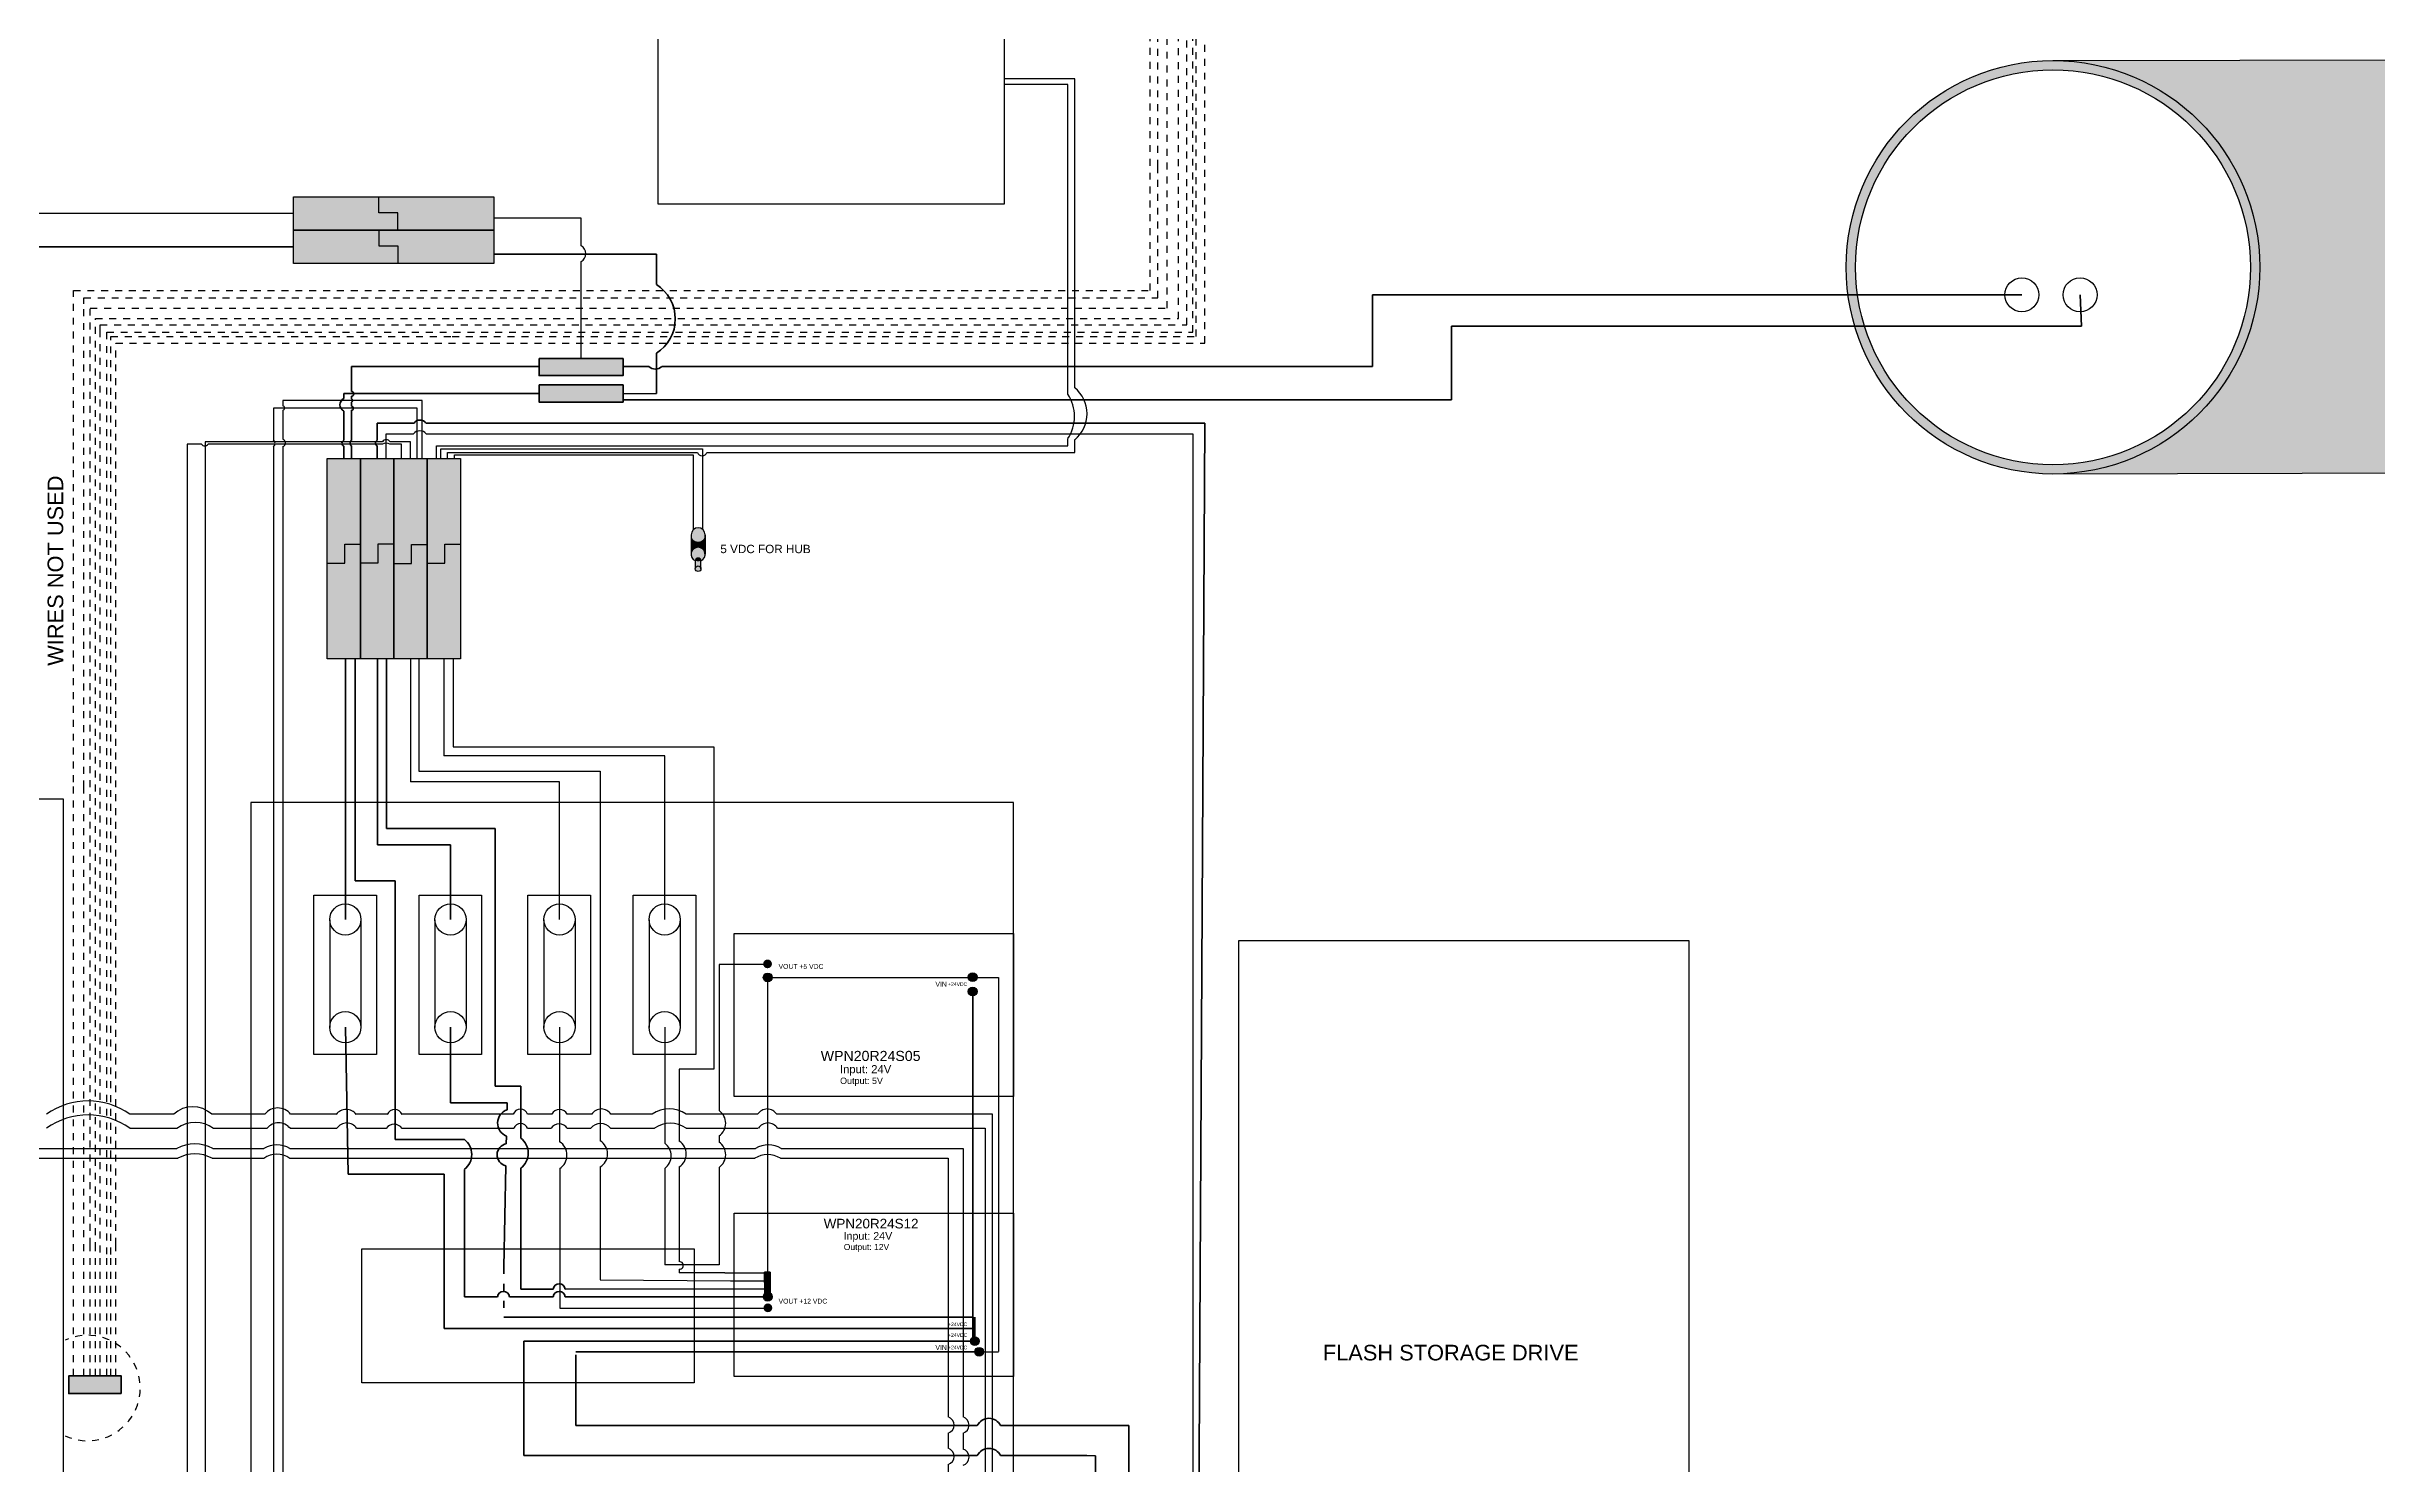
# Model space of a CAD drawing. Header units: inches. Extents: x -5 to 130, y -68 to 69.
# Drawn here: x 29.28 to 62.89, y 10.57 to 31.02 of the extents above; entities that cross this region are included whole.
import ezdxf

# ---------------------------------------------------------------- set-up
doc = ezdxf.new("R2010")
doc.units = ezdxf.units.IN
doc.header["$LTSCALE"] = 0.002
doc.header["$MEASUREMENT"] = 0
doc.linetypes.add('ACAD_ISO02W100', pattern=[15, 12, -3])
doc.linetypes.add('ACAD_ISO03W100', pattern=[30, 12, -18])
for name, color, linetype in [('12VDC', 2, 'Continuous'), ('12VDC red', 1, 'Continuous'), ('5V for hub', 250, 'Continuous'), ('5VDC', 1, 'Continuous'), ('Black GND', 250, 'Continuous'), ('Connectors', 250, 'Continuous'), ('goes out of box', 4, 'Continuous'), ('Parallax', 83, 'Continuous'), ('power conv', 8, 'Continuous'), ('power protection board', 7, 'Continuous'), ('Texts', 6, 'Continuous')]:
    doc.layers.add(name, color=color, linetype=linetype)
for name, color, linetype, lineweight in [('12VDC Blue', 5, 'Continuous', 30), ('24VDC', 1, 'Continuous', 60), ('Flash Drive', 1, 'Continuous', 30), ('Hole', 250, 'ACAD_ISO02W100', 90), ('Motherboard', 92, 'Continuous', 30), ('tape', 8, 'Continuous', 90), ('White Wires Hole', 251, 'ACAD_ISO02W100', 25)]:
    doc.layers.add(name, color=color, linetype=linetype, lineweight=lineweight)
doc.styles.get("Standard").update_dxf_attribs({"font": 'arial.ttf'})

msp = doc.modelspace()

# ---------------------------------------------------------------- hatches: boundary and pattern name
at = {"layer": '24VDC', "true_color": 0x636466}
h = msp.add_hatch(color=251, dxfattribs=at)
h.dxf.hatch_style = 1
h.paths.add_polyline_path([(37.59, 26.522), (36.379, 26.522), (36.379, 26.409), (37.59, 26.409)])
h.paths.add_polyline_path([(37.59, 26.409), (36.379, 26.409), (36.379, 26.276), (37.59, 26.276)])
h.paths.add_polyline_path([(37.59, 26.019), (36.379, 26.019), (36.379, 25.895), (37.59, 25.895)])
h.paths.add_polyline_path([(37.59, 26.142), (36.379, 26.142), (36.379, 26.019), (37.59, 26.019)])
at = {"layer": '24VDC', "true_color": 0x939598, "transparency": 33554687}
h = msp.add_hatch(color=252, dxfattribs=at)
h.dxf.hatch_style = 1
h.paths.add_polyline_path([(42.663, 12.696), (42.631, 12.696), (42.631, 12.532), (42.663, 12.532)])
h.paths.add_polyline_path([(42.663, 12.532), (42.631, 12.532), (42.631, 12.348), (42.663, 12.348)])
at = {"layer": '5V for hub', "true_color": 0x939598}
h = msp.add_hatch(color=252, dxfattribs=at)
h.dxf.hatch_style = 1
h.paths.add_polyline_path([(38.571, 23.98, 1), (38.773, 23.98, 1)])
h.paths.add_polyline_path([(38.571, 23.699, 0.298414), (38.632, 23.606, -0.94395), (38.713, 23.606, 0.298414), (38.773, 23.699, 1)])
h.paths.add_polyline_path([(38.713, 23.491, 1), (38.631, 23.491, 1)])
h.paths.add_polyline_path([(38.713, 23.606, 0.94395), (38.632, 23.606, 0.208334)], flags=17)
h.paths.add_polyline_path([(38.713, 23.603, 1), (38.631, 23.603), (38.631, 23.491, -1), (38.713, 23.491)])
h = msp.add_hatch(color=252, dxfattribs=at)
h.dxf.hatch_style = 1
h.paths.add_polyline_path([(38.773, 23.98, -1), (38.571, 23.98), (38.571, 23.702), (38.571, 23.702, -0.982512), (38.773, 23.699), (38.773, 23.699)])
h = msp.add_hatch(color=252, dxfattribs=at)
h.dxf.hatch_style = 1
h.paths.add_polyline_path([(38.632, 23.606, 0.208334), (38.713, 23.606, 0.94395)])
at = {"layer": '5VDC'}
h = msp.add_hatch(color=1, dxfattribs=at)
h.dxf.hatch_style = 1
h.paths.add_polyline_path([(34.285, 25.079), (33.804, 25.079), (33.804, 23.574), (34.056, 23.574), (34.056, 23.849), (34.285, 23.849)])
h.paths.add_polyline_path([(34.285, 23.849), (34.056, 23.849), (34.056, 23.574), (33.804, 23.574), (33.804, 22.192), (34.285, 22.192)])
h.paths.add_polyline_path([(33.804, 23.846), (33.575, 23.846), (33.575, 23.57), (33.323, 23.57), (33.323, 22.192), (33.804, 22.192)])
h.paths.add_polyline_path([(33.804, 25.079), (33.323, 25.079), (33.323, 23.57), (33.575, 23.57), (33.575, 23.846), (33.804, 23.846)])
h = msp.add_hatch(color=5, dxfattribs=at)
h.dxf.hatch_style = 1
h.paths.add_polyline_path([(34.766, 25.079), (34.285, 25.079), (34.285, 23.564), (34.537, 23.564), (34.537, 23.84), (34.766, 23.84)])
h.paths.add_polyline_path([(34.766, 23.84), (34.537, 23.84), (34.537, 23.564), (34.285, 23.564), (34.285, 22.192), (34.766, 22.192)])
h = msp.add_hatch(color=2, dxfattribs=at)
h.dxf.hatch_style = 1
h.paths.add_polyline_path([(35.246, 25.079), (34.766, 25.079), (34.766, 23.569), (35.017, 23.569), (35.017, 23.845), (35.246, 23.845)])
h.paths.add_polyline_path([(35.246, 23.845), (35.017, 23.845), (35.017, 23.569), (34.766, 23.569), (34.766, 22.192), (35.246, 22.192)])
at = {"layer": 'Black GND', "transparency": 33554687}
h = msp.add_hatch(color=4, dxfattribs=at)
h.dxf.hatch_style = 1
h.paths.add_polyline_path([(63.893, 30.831), (58.198, 30.82, -0.415378), (61.192, 27.838, -0.41305), (58.222, 24.856), (63.893, 24.868)])
h.paths.add_polyline_path([(69.906, 30.843), (63.893, 30.831), (63.893, 24.868), (69.93, 24.88, -0.415378), (66.936, 27.861, -0.41305)])
at = {"layer": 'Black GND'}
h = msp.add_hatch(color=1, dxfattribs=at)
h.dxf.hatch_style = 1
h.paths.add_polyline_path([(34.345, 27.891), (34.345, 28.142), (34.07, 28.142), (34.07, 28.372), (32.836, 28.372), (32.836, 27.891)])
at = {"layer": 'Black GND', "transparency": 33554687}
h = msp.add_hatch(color=1, dxfattribs=at)
h.dxf.hatch_style = 1
h.paths.add_polyline_path([(39.61, 17.791, 0.414214), (39.673, 17.728), (39.673, 17.791), (39.736, 17.791, 1)])
h.paths.add_polyline_path([(39.736, 17.791), (39.673, 17.791), (39.673, 17.728, 0.414214)], flags=17)
at = {"layer": 'Black GND', "true_color": 0x000000, "transparency": 33554687}
h = msp.add_hatch(color=18, dxfattribs=at)
h.dxf.hatch_style = 1
h.paths.add_polyline_path([(39.612, 17.596, 0.414214), (39.675, 17.534), (39.675, 17.596), (39.738, 17.596, 1)])
h.paths.add_polyline_path([(39.738, 17.596), (39.675, 17.596), (39.675, 17.534, 0.414214)], flags=17)
h = msp.add_hatch(color=18, dxfattribs=at)
h.dxf.hatch_style = 1
h.paths.add_polyline_path([(42.568, 17.6, 0.414214), (42.631, 17.537), (42.631, 17.6), (42.693, 17.6, 1)])
h.paths.add_polyline_path([(42.693, 17.6), (42.631, 17.6), (42.631, 17.537, 0.414214)], flags=17)
at = {"layer": 'Black GND', "transparency": 33554687}
h = msp.add_hatch(color=1, dxfattribs=at)
h.dxf.hatch_style = 1
h.paths.add_polyline_path([(42.568, 17.392, 0.414214), (42.631, 17.329), (42.631, 17.392), (42.694, 17.392, 1)])
h.paths.add_polyline_path([(42.694, 17.392), (42.631, 17.392), (42.631, 17.329, 0.414214)], flags=17)
at = {"layer": 'Black GND', "true_color": 0x000000, "transparency": 33554687}
h = msp.add_hatch(color=18, dxfattribs=at)
h.dxf.hatch_style = 1
h.paths.add_polyline_path([(39.612, 12.99, 0.414214), (39.675, 12.927), (39.675, 12.99), (39.738, 12.99, 1)])
h.paths.add_polyline_path([(39.738, 12.99), (39.675, 12.99), (39.675, 12.927, 0.414214)], flags=17)
at = {"layer": 'Black GND', "transparency": 33554687}
h = msp.add_hatch(color=1, dxfattribs=at)
h.dxf.hatch_style = 1
h.paths.add_polyline_path([(39.615, 12.83, 0.414214), (39.678, 12.767), (39.678, 12.83), (39.741, 12.83, 1)])
h.paths.add_polyline_path([(39.741, 12.83), (39.678, 12.83), (39.678, 12.767, 0.414214)], flags=17)
h = msp.add_hatch(color=1, dxfattribs=at)
h.dxf.hatch_style = 1
h.paths.add_polyline_path([(42.601, 12.348, 0.414214), (42.663, 12.286), (42.663, 12.348), (42.726, 12.348, 1)])
h.paths.add_polyline_path([(42.726, 12.348), (42.663, 12.348), (42.663, 12.286, 0.414214)], flags=17)
at = {"layer": 'Black GND', "true_color": 0x000000, "transparency": 33554687}
h = msp.add_hatch(color=18, dxfattribs=at)
h.dxf.hatch_style = 1
h.paths.add_polyline_path([(42.66, 12.197, 0.414214), (42.723, 12.134), (42.723, 12.197), (42.786, 12.197, 1)])
h.paths.add_polyline_path([(42.786, 12.197), (42.723, 12.197), (42.723, 12.134, 0.414214)], flags=17)
at = {"layer": 'goes out of box'}
h = msp.add_hatch(color=256, dxfattribs=at)
h.dxf.hatch_style = 1
h.paths.add_polyline_path([(55.228, 27.838, 1), (61.192, 27.838, 1)])
h.paths.add_polyline_path([(61.058, 27.838, -1), (55.362, 27.838, -1)], flags=16)
at = {"layer": 'goes out of box', "true_color": 0x000000}
h = msp.add_hatch(color=18, dxfattribs=at)
h.dxf.hatch_style = 1
h.paths.add_polyline_path([(32.836, 28.852), (32.836, 28.372), (34.342, 28.372), (34.342, 28.623), (34.067, 28.623), (34.067, 28.852)])
h.paths.add_polyline_path([(34.067, 28.852), (34.067, 28.623), (34.342, 28.623), (34.342, 28.372), (35.724, 28.372), (35.724, 28.852)])
at = {"layer": 'goes out of box'}
h = msp.add_hatch(color=1, dxfattribs=at)
h.dxf.hatch_style = 1
h.paths.add_polyline_path([(34.345, 27.891), (34.345, 28.142), (34.07, 28.142), (34.07, 28.372), (32.836, 28.372), (32.836, 27.891)], flags=17)
h.paths.add_polyline_path([(32.836, 28.372), (32.836, 27.891), (35.724, 27.891), (35.724, 28.372)])
at = {"layer": 'tape', "transparency": 33554687}
h = msp.add_hatch(color=8, dxfattribs=at)
h.dxf.hatch_style = 1
h.paths.add_polyline_path([(39.675, 13.346), (39.63, 13.346), (39.631, 13.279), (39.675, 13.279)])
h.paths.add_polyline_path([(39.709, 13.346), (39.675, 13.346), (39.675, 13.053, -0.143295), (39.709, 13.043)])
h.paths.add_polyline_path([(39.675, 13.279), (39.631, 13.279), (39.633, 13.119), (39.675, 13.119)])
h.paths.add_polyline_path([(39.675, 13.119), (39.633, 13.119), (39.634, 13.037, -0.181979), (39.675, 13.053)])
at = {"layer": 'tape', "true_color": 0x636466, "transparency": 33554687}
h = msp.add_hatch(color=251, dxfattribs=at)
h.dxf.hatch_style = 1
h.paths.add_polyline_path([(30.352, 11.848), (29.595, 11.848), (29.595, 11.592), (30.352, 11.592)])

# ---------------------------------------------------------------- linework, layer by layer
msp.add_line((33.359, 18.427), (33.359, 16.871))
msp.add_lwpolyline([(33.821, 13.683), (38.615, 13.683), (38.615, 11.746), (33.821, 11.746)], close=True)
at = {"layer": '12VDC'}
for p, q in [((31.109, 15.621), (30.476, 15.621)), ((32.424, 15.621), (31.657, 15.621)), ((33.451, 15.621), (32.796, 15.621)), ((34.188, 15.621), (33.742, 15.621)), ((36.007, 15.621), (34.405, 15.621)), ((36.563, 15.621), (36.212, 15.621)), ((37.137, 15.621), (36.784, 15.621)), ((38.01, 15.621), (37.414, 15.621)), ((39.529, 15.621), (38.498, 15.621)), ((42.918, 15.621), (39.806, 15.621)), ((42.918, 5.435), (42.918, 15.621)), ((30.476, 15.419), (31.157, 15.419)), ((31.684, 15.419), (32.457, 15.419)), ((32.787, 15.419), (33.462, 15.419)), ((33.747, 15.419), (34.172, 15.419)), ((34.405, 15.419), (36.015, 15.419)), ((36.212, 15.419), (36.552, 15.419)), ((36.784, 15.419), (37.127, 15.419)), ((37.406, 15.419), (38.042, 15.419)), ((38.5, 15.419), (39.54, 15.419)), ((39.817, 15.419), (42.811, 15.419)), ((42.811, 15.419), (42.811, 5.076))]:
    msp.add_line(p, q, dxfattribs=at)
at = {"layer": '12VDC', "color": 1}
for p, q in [((36.678, 13.418), (36.678, 12.823)), ((36.678, 12.823), (39.694, 12.823))]:
    msp.add_line(p, q, dxfattribs=at)
at = {"layer": '12VDC'}
for centre, radius, start, end in [((29.876, 14.791), 1.024, 54.145, 125.855), ((29.876, 14.589), 1.024, 54.145, 125.855), ((31.383, 15.331), 0.399, 46.6149, 133.3851), ((31.42, 15.063), 0.442, 53.4434, 126.5566), ((32.61, 15.477), 0.235, 37.7308, 142.2692), ((32.622, 15.286), 0.212, 38.8481, 141.1519), ((33.597, 15.504), 0.186, 38.6855, 141.3145), ((33.605, 15.325), 0.171, 33.3424, 146.6576), ((34.288, 15.333), 0.144, 36.4185, 143.5815), ((34.296, 15.567), 0.121, 26.293, 153.707), ((36.109, 15.59), 0.107, 16.6455, 163.3545), ((36.113, 15.381), 0.106, 21.2053, 158.7947), ((36.668, 15.348), 0.136, 31.3283, 148.6717), ((36.673, 15.57), 0.122, 24.5259, 155.4741), ((37.267, 15.309), 0.178, 38.1799, 141.8201), ((37.276, 15.536), 0.162, 31.5795, 148.4205), ((38.254, 15.279), 0.42, 54.5369, 125.4631), ((38.271, 15.107), 0.387, 53.6551, 126.3449), ((39.668, 15.536), 0.162, 31.5795, 148.4205), ((39.679, 15.334), 0.162, 31.5795, 148.4205)]:
    msp.add_arc(centre, radius, start, end, dxfattribs=at)
at = {"layer": '12VDC Blue'}
for p, q in [((31.303, 25.285), (31.303, 0.029)), ((31.51, 25.285), (31.303, 25.285)), ((33.422, 25.322), (31.561, 25.322)), ((31.561, 25.322), (31.561, 0.177)), ((32.926, 25.285), (31.604, 25.285)), ((34.119, 25.285), (32.926, 25.285)), ((34.122, 25.322), (33.422, 25.322)), ((34.394, 25.285), (34.226, 25.285)), ((34.525, 25.322), (34.229, 25.322)), ((34.394, 25.079), (34.394, 25.285)), ((34.525, 25.079), (34.525, 25.322))]:
    msp.add_line(p, q, dxfattribs=at)
for centre, radius, start, end in [((31.557, 25.32), 0.0587, 216.3851, 323.6149), ((34.172, 25.213), 0.0901, 53.3106, 126.6894), ((34.175, 25.285), 0.0651, 34.2464, 145.7536)]:
    msp.add_arc(centre, radius, start, end, dxfattribs=at)
at = {"layer": '12VDC red'}
for p, q in [((36.673, 16.878), (36.675, 15.226)), ((36.676, 14.839), (36.678, 13.418))]:
    msp.add_line(p, q, dxfattribs=at)
at = {"layer": '24VDC', "color": 0, "lineweight": 35}
for p, q in [((32.836, 28.131), (28.493, 28.131)), ((38.07, 28.029), (35.724, 28.029)), ((38.07, 27.59), (38.07, 28.029)), ((38.07, 26.019), (38.07, 26.598))]:
    msp.add_line(p, q, dxfattribs=at)
at = {"layer": '24VDC'}
for p, q in [((58.623, 26.988), (58.6, 27.441)), ((49.534, 25.928), (49.534, 26.988)), ((49.534, 26.988), (58.623, 26.988)), ((33.563, 26.019), (36.379, 26.019)), ((33.563, 25.945), (33.563, 26.019)), ((43.524, 25.928), (37.59, 25.928)), ((43.524, 25.928), (49.534, 25.928)), ((33.563, 25.344), (33.563, 25.764)), ((34.044, 25.59), (34.575, 25.59)), ((34.044, 25.344), (34.044, 25.59)), ((34.748, 25.59), (44.943, 25.59)), ((44.943, 25.59), (45.981, 25.59)), ((45.981, 25.59), (45.866, 4.784)), ((33.563, 25.079), (33.563, 25.256)), ((34.044, 25.079), (34.044, 25.263)), ((33.585, 19.547), (33.585, 22.192)), ((34.048, 22.192), (34.048, 19.508)), ((33.585, 18.431), (33.585, 19.547)), ((34.146, 19.507), (34.048, 19.508)), ((35.102, 19.507), (34.146, 19.507)), ((35.102, 18.431), (35.102, 19.507)), ((35.102, 16.878), (35.102, 15.785)), ((35.102, 15.785), (35.918, 15.785)), ((35.918, 15.785), (35.916, 15.687)), ((35.908, 15.307), (35.906, 15.196)), ((36.16, 12.051), (36.16, 12.348)), ((36.16, 12.051), (36.16, 10.698)), ((36.16, 10.698), (42.698, 10.698)), ((43.034, 10.698), (44.276, 10.698)), ((44.276, 10.698), (44.4, 10.695)), ((44.4, 9.512), (44.4, 10.695))]:
    msp.add_line(p, q, dxfattribs=at)
at = {"layer": '24VDC', "color": 0, "lineweight": 30}
msp.add_line((37.59, 26.019), (38.07, 26.019), dxfattribs=at)
at = {"layer": '24VDC', "ltscale": 4}
msp.add_line((42.631, 12.696), (42.631, 17.392), dxfattribs=at)
at = {"layer": '24VDC', "lineweight": 70}
for p, q in [((33.627, 14.758), (33.585, 16.878)), ((35.899, 14.879), (35.868, 13.418)), ((35.012, 14.758), (33.627, 14.758)), ((35.012, 13.418), (35.012, 14.758))]:
    msp.add_line(p, q, dxfattribs=at)
at = {"layer": '24VDC', "lineweight": 70, "ltscale": 4}
for p, q in [((35.012, 13.418), (35.012, 12.532)), ((35.012, 12.532), (42.631, 12.532)), ((35.868, 12.696), (42.631, 12.696)), ((36.16, 12.348), (42.631, 12.348))]:
    msp.add_line(p, q, dxfattribs=at)
at = {"layer": '24VDC', "linetype": 'ACAD_ISO03W100', "lineweight": 70, "ltscale": 4}
msp.add_line((35.868, 13.418), (35.868, 12.696), dxfattribs=at)
at = {"layer": '24VDC', "color": 0, "lineweight": 35}
msp.add_arc((37.757, 27.094), 0.586, 302.2487, 57.7513, dxfattribs=at)
at = {"layer": '24VDC'}
for centre, radius, start, end in [((33.609, 25.855), 0.102, 116.9836, 243.0164), ((34.661, 25.53), 0.105, 34.9249, 145.0751), ((33.584, 25.3), 0.0486, 115.6032, 244.3968), ((34.062, 25.303), 0.0441, 113.3169, 246.6831), ((35.984, 15.496), 0.203, 109.3949, 248.1833), ((35.934, 15.037), 0.161, 100.0702, 257.508)]:
    msp.add_arc(centre, radius, start, end, dxfattribs=at)
at = {"layer": '24VDC', "lineweight": 90}
msp.add_arc((42.866, 10.617), 0.186, 25.5798, 154.4202, dxfattribs=at)
at = {"layer": '5V for hub', "color": 250}
msp.add_lwpolyline([(34.96, 25.079), (34.96, 25.218), (37.516, 25.218), (38.735, 25.218), (38.735, 24.485), (38.735, 24.06)], dxfattribs=at)
at = {"layer": '5V for hub'}
msp.add_lwpolyline([(35.159, 25.079), (35.159, 25.131), (37, 25.131), (38.6, 25.131), (38.6, 24.22), (38.6, 24.052)], dxfattribs=at)
for points in [[(38.773, 23.98, 1), (38.571, 23.98), (38.571, 23.702)], [(38.713, 23.491), (38.713, 23.603, 1), (38.631, 23.603), (38.631, 23.492)]]:
    msp.add_lwpolyline(points, format="xyb", dxfattribs=at)
msp.add_lwpolyline([(38.773, 23.98), (38.773, 23.699)], close=True, dxfattribs=at)
msp.add_circle((38.672, 23.491), 0.0406, dxfattribs=at)
msp.add_arc((38.672, 23.699), 0.101, 293.5366, 246.4634, dxfattribs=at)
at = {"layer": '5VDC'}
for p, q in [((34.525, 22.192), (34.525, 20.416)), ((35.006, 22.192), (35.004, 20.79)), ((38.19, 20.79), (35.004, 20.79)), ((38.19, 18.431), (38.19, 20.79)), ((36.673, 20.416), (34.525, 20.416)), ((36.673, 18.431), (36.673, 20.416)), ((38.19, 16.878), (38.191, 15.204)), ((38.191, 14.839), (38.191, 13.45))]:
    msp.add_line(p, q, dxfattribs=at)
at = {"layer": '5VDC', "ltscale": 4.5}
for p, q in [((39.672, 17.784), (38.974, 17.784)), ((38.974, 17.784), (38.974, 15.675)), ((38.974, 15.31), (38.974, 15.22)), ((38.974, 14.855), (38.974, 14.121)), ((38.974, 14.121), (38.974, 13.45)), ((38.974, 13.45), (38.193, 13.45))]:
    msp.add_line(p, q, dxfattribs=at)
at = {"layer": '5VDC'}
for points in [[(44.004, 26.008), (44.004, 30.477), (43.092, 30.477)], [(34.9, 25.079), (34.9, 25.263), (37.005, 25.263), (44.004, 25.263), (44.004, 25.366)]]:
    msp.add_lwpolyline(points, dxfattribs=at)
for centre, radius, start, end in [((43.516, 25.687), 0.584, 326.6932, 33.3068), ((36.551, 15.032), 0.23, 302.767, 57.4044), ((38.059, 15.022), 0.225, 305.7768, 54.2371)]:
    msp.add_arc(centre, radius, start, end, dxfattribs=at)
at = {"layer": '5VDC', "ltscale": 4.5}
for centre in [(38.848, 15.492), (38.848, 15.037)]:
    msp.add_arc(centre, 0.222, 304.6128, 55.3872, dxfattribs=at)
at = {"layer": 'Black GND', "color": 4}
for p, q in [((58.21, 30.82), (69.918, 30.843)), ((69.918, 24.88), (58.21, 24.856))]:
    msp.add_line(p, q, dxfattribs=at)
at = {"layer": 'Black GND'}
for p, q in [((32.836, 28.612), (28.493, 28.612)), ((36.984, 28.545), (35.724, 28.545)), ((36.984, 28.147), (36.984, 28.545)), ((36.984, 26.522), (36.984, 27.921)), ((34.693, 25.918), (32.683, 25.918)), ((32.683, 25.918), (32.683, 25.841)), ((34.693, 25.079), (34.693, 25.918)), ((34.622, 25.808), (32.549, 25.808)), ((32.549, 25.808), (32.549, 25.348)), ((32.683, 25.774), (32.683, 25.356)), ((34.622, 25.079), (34.622, 25.808)), ((32.549, 25.251), (32.549, -0.114)), ((32.683, 25.251), (32.683, 25.049)), ((34.172, 25.079), (34.172, 25.436)), ((34.172, 25.436), (34.567, 25.436)), ((34.752, 25.436), (45.808, 25.436)), ((45.808, 25.436), (45.808, 4.156)), ((32.683, 25.049), (32.683, 15.964)), ((34.644, 22.192), (34.644, 20.57)), ((35.139, 22.192), (35.139, 20.922)), ((35.139, 20.922), (38.639, 20.922)), ((38.639, 20.922), (38.899, 20.922)), ((38.899, 20.922), (38.899, 16.274)), ((34.644, 20.57), (37.258, 20.57)), ((37.258, 20.57), (37.258, 15.239)), ((38.899, 16.274), (38.4, 16.274)), ((38.4, 16.274), (38.4, 15.234)), ((32.683, 15.964), (32.683, 0.012)), ((24.501, 15.129), (31.153, 15.129)), ((31.674, 15.129), (32.411, 15.129)), ((32.782, 15.129), (39.499, 15.129)), ((39.87, 15.129), (42.492, 15.129)), ((42.492, 15.129), (42.492, 11.255)), ((24.835, 14.986), (31.169, 14.986)), ((31.663, 14.986), (32.408, 14.986)), ((32.785, 14.986), (39.488, 14.986)), ((38.4, 14.862), (38.4, 13.496)), ((39.859, 14.986), (42.277, 14.986)), ((42.277, 14.986), (42.277, 11.255)), ((37.258, 13.418), (37.259, 13.233)), ((38.4, 13.386), (38.4, 13.333)), ((42.277, 11.023), (42.277, 10.803)), ((42.492, 11.023), (42.492, 10.792)), ((42.277, 10.571), (42.277, 4.334))]:
    msp.add_line(p, q, dxfattribs=at)
at = {"layer": 'Black GND', "lineweight": 90}
for p, q in [((48.398, 26.409), (48.398, 27.441)), ((57.761, 27.441), (48.398, 27.441)), ((36.379, 26.409), (33.672, 26.409)), ((33.672, 26.048), (33.672, 26.409)), ((37.962, 26.409), (37.59, 26.409)), ((40.637, 26.409), (38.151, 26.409)), ((40.637, 26.409), (43.524, 26.409)), ((43.524, 26.409), (48.398, 26.409)), ((33.672, 25.939), (33.672, 25.977)), ((33.672, 25.833), (33.672, 25.891)), ((33.672, 25.342), (33.672, 25.776)), ((33.672, 25.079), (33.672, 25.261))]:
    msp.add_line(p, q, dxfattribs=at)
at = {"layer": 'Black GND', "lineweight": 70}
for p, q in [((33.724, 18.987), (33.724, 22.192)), ((34.18, 22.192), (34.18, 19.742)), ((34.18, 19.742), (35.747, 19.742)), ((35.747, 19.742), (35.747, 16.028)), ((33.792, 18.987), (33.724, 18.987)), ((34.301, 18.987), (33.792, 18.987)), ((34.301, 15.257), (34.301, 18.987)), ((35.747, 16.028), (36.115, 16.028)), ((36.115, 16.028), (36.115, 15.277)), ((34.461, 15.257), (34.301, 15.257)), ((35.304, 15.257), (34.461, 15.257)), ((35.304, 13.418), (35.304, 14.827)), ((36.115, 14.845), (36.115, 13.418)), ((36.908, 12.051), (36.908, 11.131)), ((36.908, 11.131), (42.698, 11.131)), ((43.034, 11.131), (44.79, 11.131)), ((44.79, 11.131), (44.881, 11.131)), ((44.881, 9.512), (44.881, 11.131))]:
    msp.add_line(p, q, dxfattribs=at)
at = {"layer": 'Black GND', "lineweight": 25, "ltscale": 4.5}
for p, q in [((39.675, 13.346), (39.675, 17.534)), ((39.738, 17.596), (43.005, 17.596)), ((43.005, 17.596), (43.005, 12.201)), ((37.259, 13.233), (39.139, 13.218))]:
    msp.add_line(p, q, dxfattribs=at)
at = {"layer": 'Black GND', "lineweight": 25}
msp.add_line((37.258, 14.862), (37.258, 13.418), dxfattribs=at)
at = {"layer": 'Black GND', "linetype": 'Continuous', "lineweight": 70}
for p, q in [((35.304, 13.418), (35.304, 12.99)), ((36.115, 13.418), (36.115, 13.099))]:
    msp.add_line(p, q, dxfattribs=at)
at = {"layer": 'Black GND', "ltscale": 4.5}
for p, q in [((39.058, 13.333), (38.4, 13.333)), ((39.058, 13.333), (39.631, 13.333)), ((39.139, 13.218), (39.633, 13.218)), ((42.664, 12.197), (43.005, 12.197))]:
    msp.add_line(p, q, dxfattribs=at)
at = {"layer": 'Black GND', "lineweight": 70, "ltscale": 4}
for p, q in [((35.779, 12.99), (35.304, 12.99)), ((35.952, 12.99), (36.582, 12.99)), ((36.115, 13.099), (36.582, 13.099)), ((36.755, 13.1), (39.633, 13.102)), ((36.755, 12.99), (39.612, 12.99)), ((36.908, 12.197), (42.664, 12.197))]:
    msp.add_line(p, q, dxfattribs=at)
at = {"layer": 'Black GND', "linetype": 'ACAD_ISO03W100', "lineweight": 25}
msp.add_line((39.675, 12.99), (39.675, 13.053), dxfattribs=at)
at = {"layer": 'Black GND', "linetype": 'ACAD_ISO03W100', "lineweight": 70, "ltscale": 3}
msp.add_line((36.908, 12.051), (36.908, 12.197), dxfattribs=at)
at = {"layer": 'Black GND', "color": 5}
for points in [[(44.103, 26.1), (44.103, 30.554), (43.092, 30.554)], [(38.796, 25.167), (39.794, 25.167), (44.103, 25.167), (44.103, 25.352)], [(35.059, 25.079), (35.059, 25.167), (37.504, 25.167), (38.663, 25.167)]]:
    msp.add_lwpolyline(points, dxfattribs=at)
at = {"layer": 'Black GND'}
for centre in [(39.675, 17.596), (42.631, 17.6), (42.631, 17.392), (39.675, 12.99), (42.663, 12.348), (42.723, 12.197)]:
    msp.add_circle(centre, 0.0628, dxfattribs=at)
for centre, radius, start, end in [((36.926, 28.034), 0.127, 297.1668, 62.8332), ((32.671, 25.808), 0.0355, 289.3258, 70.6742), ((32.51, 25.299), 0.0617, 308.6361, 51.3639), ((32.664, 25.304), 0.056, 289.8863, 70.1137), ((34.659, 25.358), 0.121, 40.1086, 139.8914), ((31.414, 14.643), 0.551, 61.8215, 118.1785), ((32.597, 14.825), 0.356, 58.5752, 121.4248), ((37.15, 15.05), 0.217, 299.9462, 60.0538), ((38.28, 15.048), 0.221, 302.7843, 57.2157), ((39.685, 14.825), 0.356, 58.5752, 121.4248), ((31.416, 14.548), 0.503, 60.6176, 119.3824), ((32.597, 14.712), 0.332, 55.5121, 124.4879), ((39.674, 14.683), 0.356, 58.5752, 121.4248), ((38.403, 13.441), 0.0551, 266.6824, 93.3176), ((42.243, 11.139), 0.121, 286.3078, 73.6922), ((42.458, 11.139), 0.121, 286.3078, 73.6922), ((42.243, 10.687), 0.121, 286.3078, 73.6922), ((42.458, 10.676), 0.121, 286.3078, 73.6922)]:
    msp.add_arc(centre, radius, start, end, dxfattribs=at)
at = {"layer": 'Black GND', "lineweight": 90}
for centre, radius, start, end in [((38.056, 26.501), 0.132, 224.1239, 315.8761), ((33.669, 26.013), 0.0356, 275.6381, 84.3619), ((33.662, 25.915), 0.0262, 293.2894, 66.7106), ((33.671, 25.804), 0.0286, 272.4083, 87.5917), ((33.702, 25.301), 0.0501, 126.0384, 233.9616)]:
    msp.add_arc(centre, radius, start, end, dxfattribs=at)
at = {"layer": 'Black GND', "color": 5}
for centre, radius, start, end in [((43.798, 25.726), 0.483, 309.2054, 50.7946), ((38.73, 25.188), 0.0693, 196.9728, 343.0272)]:
    msp.add_arc(centre, radius, start, end, dxfattribs=at)
at = {"layer": 'Black GND', "lineweight": 70}
for centre, radius, start, end in [((35.135, 15.042), 0.273, 308.2027, 51.7973), ((35.952, 15.061), 0.271, 307.0259, 52.9741), ((42.866, 11.05), 0.186, 25.5798, 154.4202)]:
    msp.add_arc(centre, radius, start, end, dxfattribs=at)
at = {"layer": 'Black GND', "linetype": 'Continuous', "lineweight": 70}
for centre in [(36.669, 13.089), (36.669, 12.979)]:
    msp.add_arc(centre, 0.0871, 7.0542, 173.0543, dxfattribs=at)
at = {"layer": 'Black GND', "lineweight": 70, "ltscale": 4}
msp.add_arc((35.865, 12.979), 0.0871, 7.0542, 173.0543, dxfattribs=at)
at = {"layer": 'Connectors'}
for p, q in [((34.067, 28.623), (34.067, 28.852)), ((34.342, 28.623), (34.067, 28.623)), ((34.342, 28.372), (34.342, 28.623)), ((34.07, 28.142), (34.07, 28.372)), ((34.345, 28.142), (34.07, 28.142)), ((34.345, 27.891), (34.345, 28.142)), ((33.323, 23.57), (33.575, 23.57)), ((33.575, 23.57), (33.575, 23.846)), ((33.575, 23.846), (33.804, 23.846)), ((33.804, 23.574), (34.056, 23.574)), ((34.056, 23.574), (34.056, 23.849)), ((34.056, 23.849), (34.285, 23.849)), ((34.285, 23.564), (34.537, 23.564)), ((34.537, 23.564), (34.537, 23.84)), ((34.537, 23.84), (34.766, 23.84)), ((34.766, 23.569), (35.017, 23.569)), ((35.017, 23.569), (35.017, 23.845)), ((35.017, 23.845), (35.246, 23.845))]:
    msp.add_line(p, q, dxfattribs=at)
for points in [[(32.836, 28.852), (35.724, 28.852), (35.724, 28.372), (32.836, 28.372)], [(32.836, 28.372), (35.724, 28.372), (35.724, 27.891), (32.836, 27.891)], [(33.804, 25.079), (33.804, 22.192), (33.323, 22.192), (33.323, 25.079)], [(34.285, 25.079), (34.285, 22.192), (33.804, 22.192), (33.804, 25.079)], [(34.766, 25.079), (34.766, 22.192), (34.285, 22.192), (34.285, 25.079)], [(35.246, 25.079), (35.246, 22.192), (34.766, 22.192), (34.766, 25.079)]]:
    msp.add_lwpolyline(points, close=True, dxfattribs=at)
at = {"layer": 'Flash Drive'}
msp.add_lwpolyline([(46.464, 18.122), (46.464, 8.122), (52.964, 8.122), (52.964, 18.122)], close=True, dxfattribs=at)
at = {"layer": 'goes out of box'}
for centre, radius in [((58.21, 27.838), 2.982), ((58.21, 27.838), 2.848), ((58.21, 27.838), 2.848), ((57.761, 27.441), 0.245), ((58.6, 27.441), 0.245)]:
    msp.add_circle(centre, radius, dxfattribs=at)
at = {"layer": 'Hole', "linetype": 'ACAD_ISO03W100', "lineweight": -2}
msp.add_arc((29.865, 11.673), 0.761, 244.982, 115.018, dxfattribs=at)
at = {"layer": 'Motherboard'}
msp.add_lwpolyline([(12.514, 20.173), (29.514, 20.173), (29.514, 3.173), (12.514, 3.173)], close=True, dxfattribs=at)
at = {"layer": 'Parallax'}
msp.add_lwpolyline([(38.092, 28.755), (43.092, 28.755), (43.092, 32.755), (38.092, 32.755)], close=True, dxfattribs=at)
at = {"layer": 'power conv'}
for points in [[(43.22, 18.229), (43.22, 15.876), (39.19, 15.876), (39.19, 18.229)], [(39.19, 11.841), (39.19, 14.194), (43.22, 14.194), (43.22, 11.841)]]:
    msp.add_lwpolyline(points, close=True, dxfattribs=at)
at = {"layer": 'power protection board'}
for p, q in [((33.81, 18.447), (33.809, 16.898)), ((34.877, 18.427), (34.877, 16.871)), ((35.327, 18.447), (35.327, 16.898)), ((36.447, 18.427), (36.447, 16.871)), ((36.897, 18.447), (36.897, 16.898)), ((37.965, 18.427), (37.965, 16.871)), ((38.415, 18.447), (38.415, 16.898))]:
    msp.add_line(p, q, dxfattribs=at)
for points in [[(32.22, 8.12), (43.22, 8.12), (43.22, 20.12), (32.22, 20.12)], [(33.13, 18.782), (34.032, 18.782), (34.032, 16.486), (33.13, 16.486)], [(34.647, 18.782), (35.55, 18.782), (35.55, 16.486), (34.647, 16.486)], [(36.218, 18.782), (37.12, 18.782), (37.12, 16.486), (36.218, 16.486)], [(37.735, 18.782), (38.638, 18.782), (38.638, 16.486), (37.735, 16.486)]]:
    msp.add_lwpolyline(points, close=True, dxfattribs=at)
for centre in [(33.585, 18.431), (35.102, 18.431), (36.673, 18.431), (38.19, 18.431), (33.585, 16.878), (35.102, 16.878), (36.673, 16.878), (38.19, 16.878)]:
    msp.add_circle(centre, 0.225, dxfattribs=at)
at = {"layer": 'tape'}
for p, q in [((39.709, 13.346), (39.63, 13.346)), ((39.63, 13.346), (39.634, 13.037)), ((39.709, 13.043), (39.709, 13.346)), ((42.631, 12.696), (42.631, 12.348)), ((42.663, 12.348), (42.663, 12.696))]:
    msp.add_line(p, q, dxfattribs=at)
for points in [[(36.379, 26.522), (37.59, 26.522), (37.59, 26.276), (36.379, 26.276)], [(36.379, 26.142), (37.59, 26.142), (37.59, 25.895), (36.379, 25.895)], [(30.352, 11.592), (29.595, 11.592), (29.595, 11.848), (30.352, 11.848)]]:
    msp.add_lwpolyline(points, close=True, dxfattribs=at)
at = {"layer": 'White Wires Hole'}
for p, q in [((45.193, 27.502), (45.193, 33.437)), ((45.303, 29.29), (45.303, 33.293)), ((45.437, 27.248), (45.437, 33.131)), ((45.597, 27.098), (45.597, 32.901)), ((45.721, 27.008), (45.721, 32.735)), ((45.805, 26.904), (45.805, 32.581)), ((45.853, 26.839), (45.853, 32.526)), ((45.978, 26.745), (45.978, 32.352)), ((45.303, 27.398), (45.303, 29.29)), ((29.664, 20.411), (29.664, 27.502)), ((29.664, 27.502), (45.193, 27.502)), ((29.815, 27.311), (29.815, 27.398)), ((29.815, 27.398), (45.303, 27.398)), ((29.815, 20.334), (29.815, 27.311)), ((29.907, 13.741), (29.907, 27.248)), ((29.907, 27.248), (45.437, 27.248)), ((29.981, 13.679), (29.981, 27.098)), ((29.981, 27.098), (45.597, 27.098)), ((30.05, 26.921), (30.05, 27.008)), ((30.05, 27.008), (45.721, 27.008)), ((30.05, 13.63), (30.05, 26.921)), ((30.145, 26.815), (30.145, 26.904)), ((30.145, 26.904), (45.805, 26.904)), ((30.145, 13.602), (30.145, 26.815)), ((30.204, 26.789), (30.204, 26.839)), ((30.204, 26.839), (35.124, 26.839)), ((30.204, 13.598), (30.204, 26.789)), ((30.274, 13.738), (30.274, 26.745)), ((30.274, 26.745), (35.712, 26.745)), ((35.124, 26.839), (45.853, 26.839)), ((35.712, 26.745), (45.978, 26.745)), ((29.664, 11.848), (29.664, 20.411)), ((29.815, 11.848), (29.815, 20.334)), ((29.907, 11.848), (29.907, 13.741)), ((29.981, 11.848), (29.981, 13.679)), ((30.05, 11.848), (30.05, 13.63)), ((30.145, 11.848), (30.145, 13.602)), ((30.204, 11.848), (30.204, 13.598)), ((30.274, 11.848), (30.274, 13.738))]:
    msp.add_line(p, q, dxfattribs=at)

# ---------------------------------------------------------------- texts
at = {"layer": 'Texts'}
msp.add_text('WIRES NOT USED', height=0.22523, rotation=90, dxfattribs=at).set_placement((29.516, 22.09))
for s, height, p in [('5 VDC FOR HUB', 0.12076, (38.992, 23.715)), ('VOUT +5 VDC', 0.0704, (39.832, 17.719)), ('VIN', 0.0704, (42.094, 17.462)), ('+24VDC', 0.0518, (42.277, 17.473)), ('WPN20R24S05', 0.14597, (40.44, 16.39)), ('Output: 5V', 0.0925, (40.719, 16.058)), ('Input: 24V', 0.1162, (40.717, 16.214)), ('WPN20R24S12', 0.1386, (40.483, 13.975)), ('Input: 24V', 0.1103, (40.769, 13.812)), ('Output: 12V', 0.08787, (40.772, 13.663)), ('VOUT +12 VDC', 0.0704, (39.832, 12.891)), ('+24VDC', 0.0518, (42.277, 12.566)), ('+24VDC', 0.0518, (42.277, 12.411)), ('VIN', 0.0704, (42.094, 12.221)), ('+24VDC', 0.0518, (42.277, 12.232)), ('FLASH STORAGE DRIVE', 0.22523, (47.68, 12.071))]:
    msp.add_text(s, height=height, dxfattribs=at).set_placement(p)

doc.saveas('drawing.dxf')
